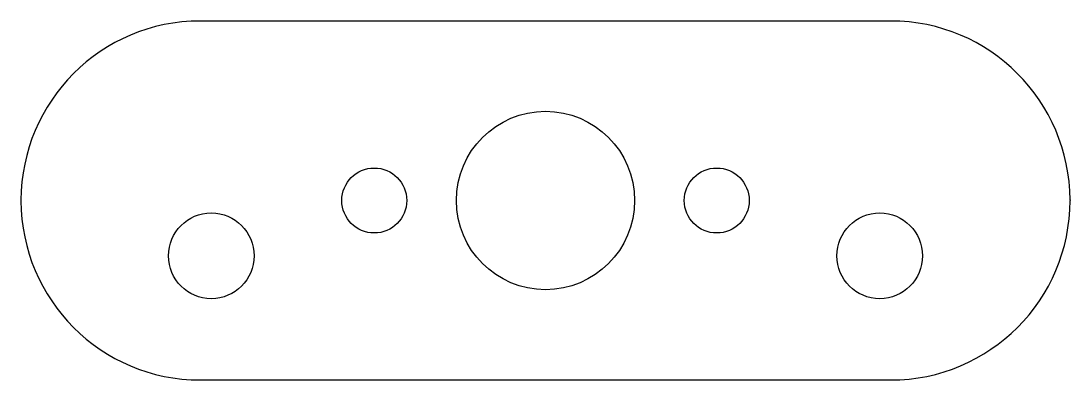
# Model space of a CAD drawing. Header units: millimetres. Extents: x -19 to 19, y -6.5 to 6.5.
import ezdxf

# ---------------------------------------------------------------- set-up
doc = ezdxf.new("R2010")
doc.units = ezdxf.units.MM

msp = doc.modelspace()

# ---------------------------------------------------------------- linework, layer by layer
at = {"color": 7, "linetype": 'Continuous', "lineweight": 25}
for p, q in [((12.5, 6.49), (-12.5, 6.49)), ((-18.99, 0.01), (-18.99, -0.01)), ((18.99, 0.02), (18.99, 0)), ((-12.5, -6.49), (12.5, -6.49))]:
    msp.add_line(p, q, dxfattribs=at)
for centre, radius in [((0, 0), 3.225), ((-6.2, 0), 1.175), ((6.2, 0), 1.175), ((-12.1, -2), 1.55), ((12.1, -2), 1.55)]:
    msp.add_circle(centre, radius, dxfattribs=at)
at = {"color": 7, "linetype": 'Continuous'}
msp.add_circle((-12.1, -2), 1.55, dxfattribs=at)
at = {"color": 7, "linetype": 'Continuous', "lineweight": 25}
for centre, radius, start, end in [((-12.5, 0), 6.49, 90.0026, 179.9117), ((-12.5, 6.49), 0.0003, 180.0007, 0.0007), ((12.5, 6.49), 0.0003, 179.9988, 359.9988), ((12.5, 0), 6.49, 0.1755, 89.9963), ((-12.5, 0), 6.49, 180.0883, 269.9974), ((12.5, 0), 6.49, 270.004, 359.9987), ((-12.5, -6.49), 0.0003, 359.9994, 179.9994), ((12.5, -6.49), 0.0003, 0.0014, 180.0014)]:
    msp.add_arc(centre, radius, start, end, dxfattribs=at)

doc.saveas('drawing.dxf')
